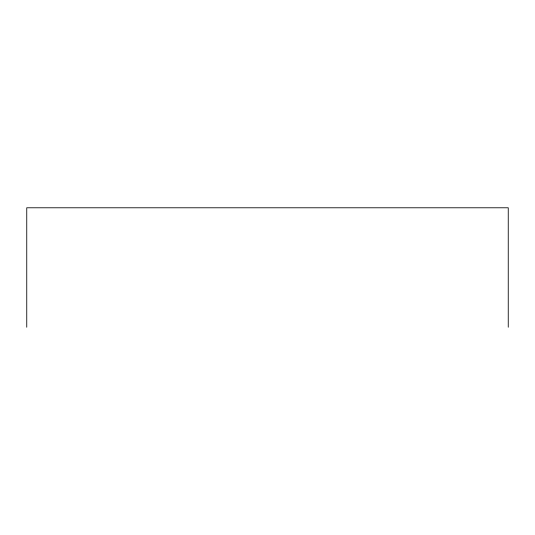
<?xml version="1.0" encoding="UTF-8"?>
<svg xmlns="http://www.w3.org/2000/svg" width="535" height="535" viewBox="0 0 535 535"><rect width="100%" height="100%" fill="white"/><g stroke="black" fill="none" stroke-linecap="round" stroke-linejoin="round"><path stroke-width="0.8" d="M508.25 327.219L508.25 207.781L26.75 207.781L26.75 327.219"/></g></svg>
